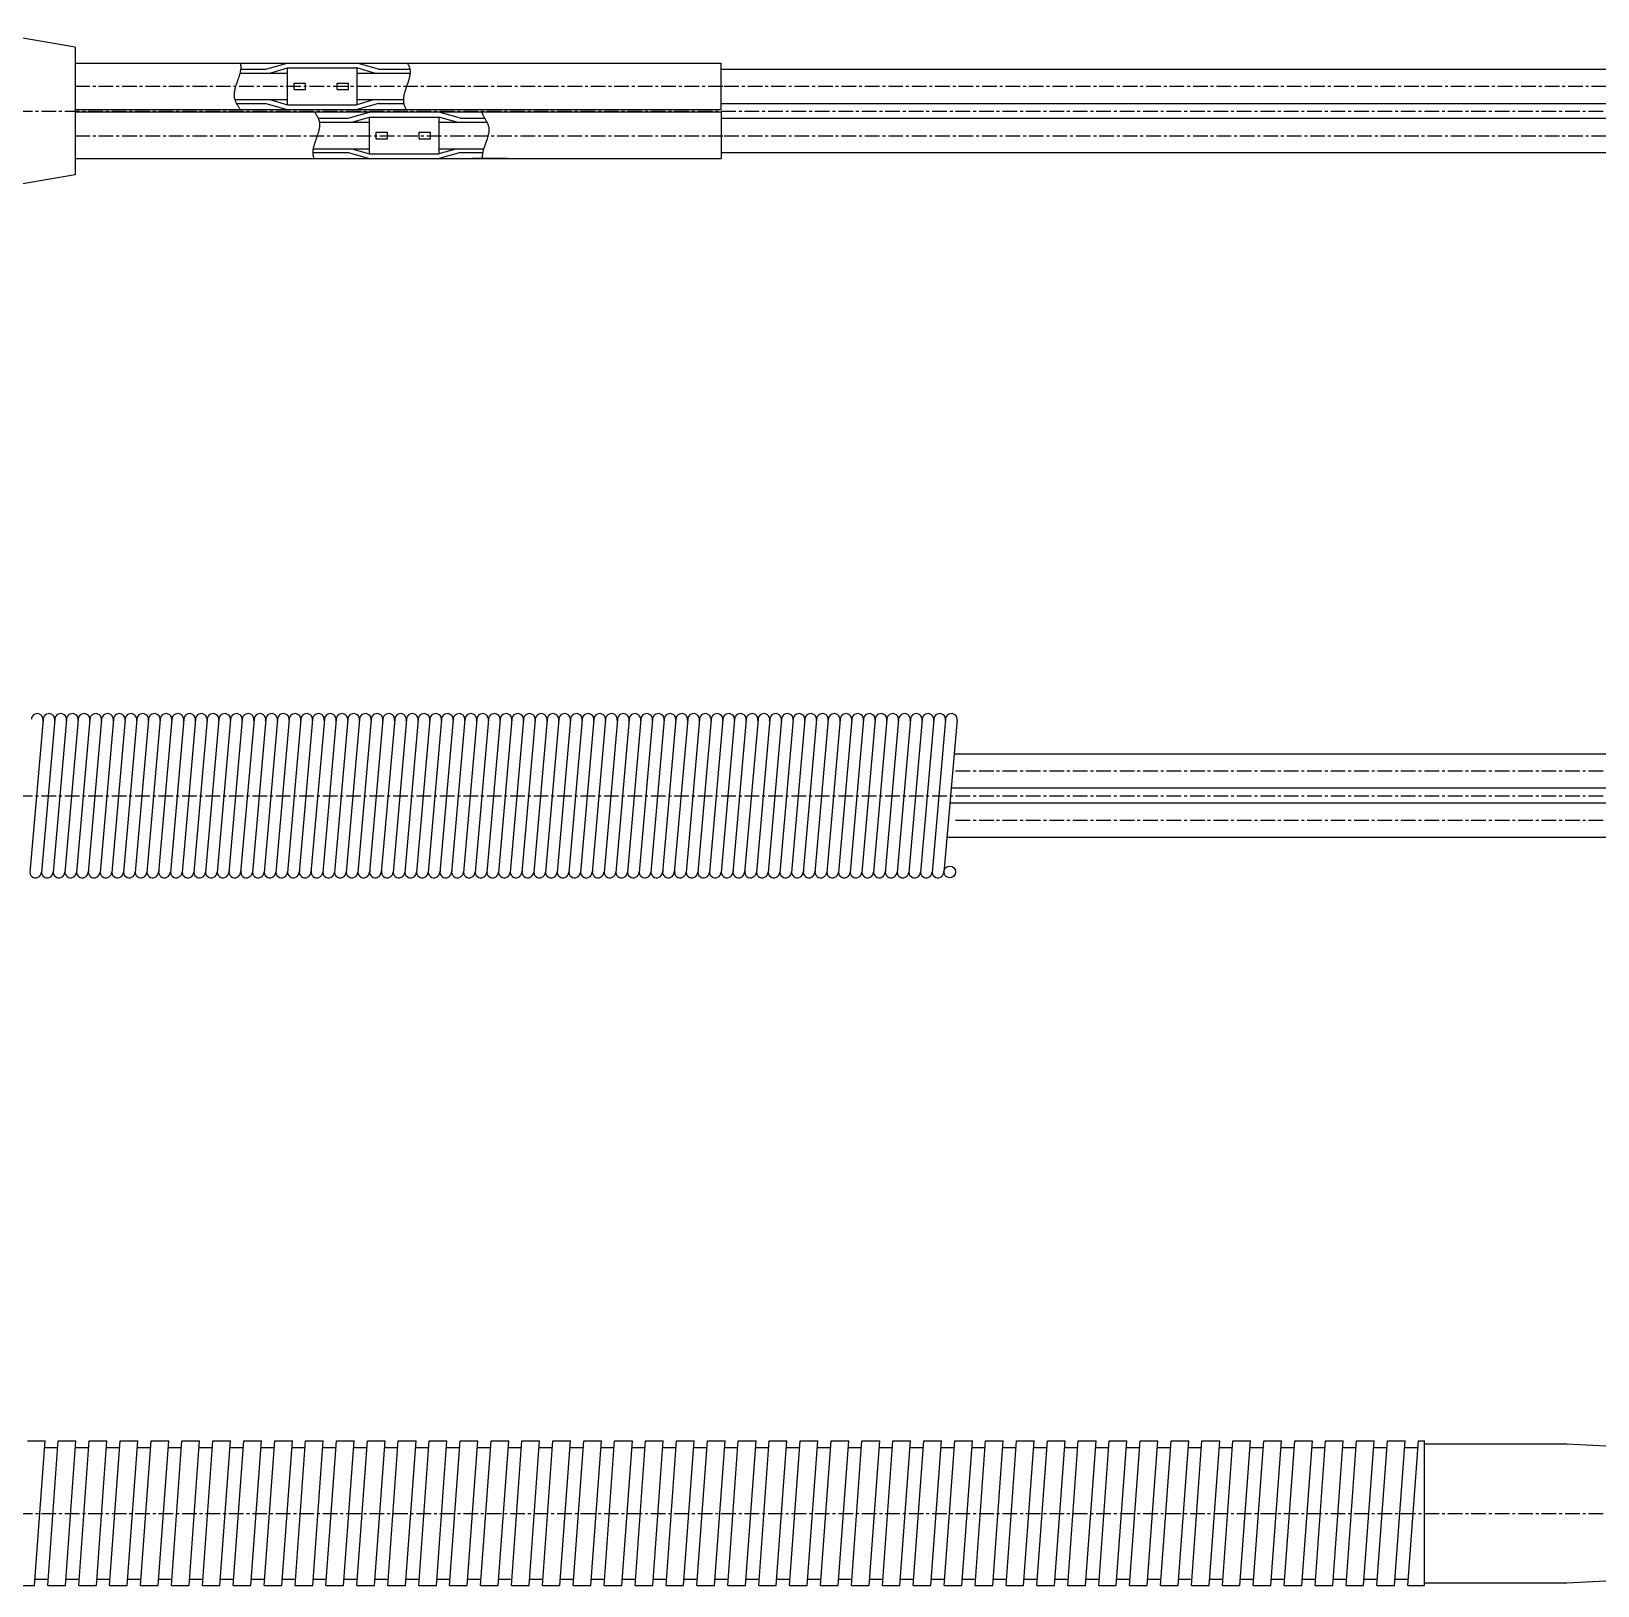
# Model space of a CAD drawing. Extents: x -2 to 407, y 0 to 208.
# Drawn here: x 142.6 to 276.3, y 54.2 to 186.8 of the extents above; entities that cross this region are included whole.
import ezdxf

# ---------------------------------------------------------------- set-up
doc = ezdxf.new("R2010")
doc.units = 0
doc.linetypes.add('CENTER', pattern=[2, 1.25, -0.25, 0.25, -0.25])
doc.layers.get('0').update_dxf_attribs({"linetype": 'CONTINUOUS'})
doc.layers.add('CENTER', color=1, linetype='CENTER')

msp = doc.modelspace()

# ---------------------------------------------------------------- linework, layer by layer
at = {"color": 7, "linetype": 'CONTINUOUS'}
for p, q in [((146.38, 185.45), (138.53, 186.8)), ((146.38, 185.45), (146.38, 174.55)), ((146.38, 184.08), (201.5, 184.08)), ((201.5, 180.14), (201.5, 184.08)), ((201.5, 183.56), (311.5, 183.56)), ((201.5, 180.65), (311.5, 180.65)), ((146.38, 180.14), (201.5, 180.14)), ((201.5, 179.89), (146.38, 179.89)), ((201.5, 179.89), (201.5, 175.95)), ((201.5, 179.38), (311.5, 179.38)), ((201.5, 176.47), (311.5, 176.47)), ((146.38, 175.95), (201.5, 175.95)), ((146.38, 174.55), (138.53, 173.23)), ((143.64, 128.11), (142.5, 115.05)), ((144.64, 128.11), (143.5, 115.05)), ((145.64, 128.11), (144.5, 115.05)), ((146.64, 128.11), (145.5, 115.05)), ((147.64, 128.11), (146.5, 115.05)), ((148.64, 128.11), (147.5, 115.05)), ((149.64, 128.11), (148.5, 115.05)), ((150.64, 128.11), (149.5, 115.05)), ((151.64, 128.11), (150.5, 115.05)), ((152.64, 128.11), (151.5, 115.05)), ((153.64, 128.11), (152.5, 115.05)), ((154.64, 128.11), (153.5, 115.05)), ((155.64, 128.11), (154.5, 115.05)), ((156.64, 128.11), (155.5, 115.05)), ((157.64, 128.11), (156.5, 115.05)), ((158.64, 128.11), (157.5, 115.05)), ((159.64, 128.11), (158.5, 115.05)), ((160.64, 128.11), (159.5, 115.05)), ((161.64, 128.11), (160.5, 115.05)), ((162.64, 128.11), (161.5, 115.05)), ((163.64, 128.11), (162.5, 115.05)), ((164.64, 128.11), (163.5, 115.05)), ((165.64, 128.11), (164.5, 115.05)), ((166.64, 128.11), (165.5, 115.05)), ((167.64, 128.11), (166.5, 115.05)), ((168.64, 128.11), (167.5, 115.05)), ((169.64, 128.11), (168.5, 115.05)), ((170.64, 128.11), (169.5, 115.05)), ((171.64, 128.11), (170.5, 115.05)), ((172.64, 128.11), (171.5, 115.05)), ((173.64, 128.11), (172.5, 115.05)), ((174.64, 128.11), (173.5, 115.05)), ((175.64, 128.11), (174.5, 115.05)), ((176.64, 128.11), (175.5, 115.05)), ((177.64, 128.11), (176.5, 115.05)), ((178.64, 128.11), (177.5, 115.05)), ((179.64, 128.11), (178.5, 115.05)), ((180.64, 128.11), (179.5, 115.05)), ((181.64, 128.11), (180.5, 115.05)), ((182.64, 128.11), (181.5, 115.05)), ((183.64, 128.11), (182.5, 115.05)), ((184.64, 128.11), (183.5, 115.05)), ((185.64, 128.11), (184.5, 115.05)), ((186.64, 128.11), (185.5, 115.05)), ((187.64, 128.11), (186.5, 115.05)), ((188.64, 128.11), (187.5, 115.05)), ((189.64, 128.11), (188.5, 115.05)), ((190.64, 128.11), (189.5, 115.05)), ((191.64, 128.11), (190.5, 115.05)), ((192.64, 128.11), (191.5, 115.05)), ((193.64, 128.11), (192.5, 115.05)), ((194.64, 128.11), (193.5, 115.05)), ((195.64, 128.11), (194.5, 115.05)), ((196.64, 128.11), (195.5, 115.05)), ((197.64, 128.11), (196.5, 115.05)), ((198.64, 128.11), (197.5, 115.05)), ((199.64, 128.11), (198.5, 115.05)), ((200.64, 128.11), (199.5, 115.05)), ((201.64, 128.11), (200.5, 115.05)), ((202.64, 128.11), (201.5, 115.05)), ((203.64, 128.11), (202.5, 115.05)), ((204.64, 128.11), (203.5, 115.05)), ((205.64, 128.11), (204.5, 115.05)), ((206.64, 128.11), (205.5, 115.05)), ((207.64, 128.11), (206.5, 115.05)), ((208.64, 128.11), (207.5, 115.05)), ((209.64, 128.11), (208.5, 115.05)), ((210.64, 128.11), (209.5, 115.05)), ((211.64, 128.11), (210.5, 115.05)), ((212.64, 128.11), (211.5, 115.05)), ((213.64, 128.11), (212.5, 115.05)), ((214.64, 128.11), (213.5, 115.05)), ((215.64, 128.11), (214.5, 115.05)), ((216.64, 128.11), (215.5, 115.05)), ((217.64, 128.11), (216.5, 115.05)), ((218.64, 128.11), (217.5, 115.05)), ((219.64, 128.11), (218.5, 115.05)), ((220.64, 128.11), (219.5, 115.05)), ((221.64, 128.11), (220.5, 115.05)), ((221.38, 125.18), (311.5, 125.18)), ((221.13, 122.27), (311.5, 122.27)), ((221.02, 120.99), (311.5, 120.99)), ((220.76, 118.08), (311.5, 118.08)), ((142.31, 66.58), (143.81, 66.58)), ((142.91, 54.24), (143.81, 66.58)), ((143.77, 66.01), (144.9, 66.01)), ((144.04, 54.24), (144.94, 66.58)), ((144.94, 66.58), (146.45, 66.58)), ((145.55, 54.24), (146.45, 66.58)), ((146.41, 66.01), (147.54, 66.01)), ((146.68, 54.24), (147.58, 66.58)), ((147.58, 66.58), (149.09, 66.58)), ((148.19, 54.24), (149.09, 66.58)), ((149.05, 66.01), (150.18, 66.01)), ((149.32, 54.24), (150.22, 66.58)), ((150.22, 66.58), (151.73, 66.58)), ((150.82, 54.24), (151.73, 66.58)), ((151.68, 66.01), (152.81, 66.01)), ((151.95, 54.24), (152.86, 66.58)), ((152.86, 66.58), (154.36, 66.58)), ((153.46, 54.24), (154.36, 66.58)), ((154.32, 66.01), (155.45, 66.01)), ((154.59, 54.24), (155.49, 66.58)), ((155.49, 66.58), (157, 66.58)), ((156.1, 54.24), (157, 66.58)), ((156.96, 66.01), (158.09, 66.01)), ((157.23, 54.24), (158.13, 66.58)), ((158.13, 66.58), (159.64, 66.58)), ((158.73, 54.24), (159.64, 66.58)), ((159.6, 66.01), (160.73, 66.01)), ((159.86, 54.24), (160.77, 66.58)), ((160.77, 66.58), (162.28, 66.58)), ((161.37, 54.24), (162.28, 66.58)), ((162.23, 66.01), (163.36, 66.01)), ((162.5, 54.24), (163.41, 66.58)), ((163.41, 66.58), (164.91, 66.58)), ((164.01, 54.24), (164.91, 66.58)), ((164.87, 66.01), (166, 66.01)), ((165.14, 54.24), (166.04, 66.58)), ((166.04, 66.58), (167.55, 66.58)), ((166.65, 54.24), (167.55, 66.58)), ((167.51, 66.01), (168.64, 66.01)), ((167.78, 54.24), (168.68, 66.58)), ((168.68, 66.58), (170.19, 66.58)), ((169.28, 54.24), (170.19, 66.58)), ((170.15, 66.01), (171.28, 66.01)), ((170.41, 54.24), (171.32, 66.58)), ((171.32, 66.58), (172.82, 66.58)), ((171.92, 54.24), (172.82, 66.58)), ((172.78, 66.01), (173.91, 66.01)), ((173.05, 54.24), (173.95, 66.58)), ((173.95, 66.58), (175.46, 66.58)), ((174.56, 54.24), (175.46, 66.58)), ((175.42, 66.01), (176.55, 66.01)), ((175.69, 54.24), (176.59, 66.58)), ((176.59, 66.58), (178.1, 66.58)), ((177.2, 54.24), (178.1, 66.58)), ((178.06, 66.01), (179.19, 66.01)), ((178.33, 54.24), (179.23, 66.58)), ((179.23, 66.58), (180.74, 66.58)), ((179.83, 54.24), (180.74, 66.58)), ((180.69, 66.01), (181.82, 66.01)), ((180.96, 54.24), (181.87, 66.58)), ((181.87, 66.58), (183.37, 66.58)), ((182.47, 54.24), (183.37, 66.58)), ((183.33, 66.01), (184.46, 66.01)), ((183.6, 54.24), (184.5, 66.58)), ((184.5, 66.58), (186.01, 66.58)), ((185.11, 54.24), (186.01, 66.58)), ((185.97, 66.01), (187.1, 66.01)), ((186.24, 54.24), (187.14, 66.58)), ((187.14, 66.58), (188.65, 66.58)), ((187.74, 54.24), (188.65, 66.58)), ((188.61, 66.01), (189.74, 66.01)), ((188.87, 54.24), (189.78, 66.58)), ((189.78, 66.58), (191.28, 66.58)), ((190.38, 54.24), (191.28, 66.58)), ((191.24, 66.01), (192.37, 66.01)), ((191.51, 54.24), (192.41, 66.58)), ((192.41, 66.58), (193.92, 66.58)), ((193.02, 54.24), (193.92, 66.58)), ((193.88, 66.01), (195.01, 66.01)), ((194.15, 54.24), (195.05, 66.58)), ((195.05, 66.58), (196.56, 66.58)), ((195.66, 54.24), (196.56, 66.58)), ((196.52, 66.01), (197.65, 66.01)), ((196.79, 54.24), (197.69, 66.58)), ((197.69, 66.58), (199.2, 66.58)), ((198.29, 54.24), (199.2, 66.58)), ((199.15, 66.01), (200.29, 66.01)), ((199.42, 54.24), (200.33, 66.58)), ((200.33, 66.58), (201.83, 66.58)), ((200.93, 54.24), (201.83, 66.58)), ((201.79, 66.01), (202.92, 66.01)), ((202.06, 54.24), (202.96, 66.58)), ((202.96, 66.58), (204.47, 66.58)), ((203.57, 54.24), (204.47, 66.58)), ((204.43, 66.01), (205.56, 66.01)), ((204.7, 54.24), (205.6, 66.58)), ((205.6, 66.58), (207.11, 66.58)), ((206.2, 54.24), (207.11, 66.58)), ((207.07, 66.01), (208.2, 66.01)), ((207.33, 54.24), (208.24, 66.58)), ((208.24, 66.58), (209.75, 66.58)), ((208.84, 54.24), (209.75, 66.58)), ((209.7, 66.01), (210.83, 66.01)), ((209.97, 54.24), (210.88, 66.58)), ((210.88, 66.58), (212.38, 66.58)), ((211.48, 54.24), (212.38, 66.58)), ((212.34, 66.01), (213.47, 66.01)), ((212.61, 54.24), (213.51, 66.58)), ((213.51, 66.58), (215.02, 66.58)), ((214.12, 54.24), (215.02, 66.58)), ((214.98, 66.01), (216.11, 66.01)), ((215.25, 54.24), (216.15, 66.58)), ((216.15, 66.58), (217.66, 66.58)), ((216.75, 54.24), (217.66, 66.58)), ((217.62, 66.01), (218.75, 66.01)), ((217.88, 54.24), (218.79, 66.58)), ((218.79, 66.58), (220.29, 66.58)), ((219.39, 54.24), (220.29, 66.58)), ((220.25, 66.01), (221.38, 66.01)), ((220.52, 54.24), (221.42, 66.58)), ((221.42, 66.58), (222.93, 66.58)), ((222.03, 54.24), (222.93, 66.58)), ((222.89, 66.01), (224.02, 66.01)), ((223.16, 54.24), (224.06, 66.58)), ((224.06, 66.58), (225.57, 66.58)), ((224.67, 54.24), (225.57, 66.58)), ((225.53, 66.01), (226.66, 66.01)), ((225.8, 54.24), (226.7, 66.58)), ((226.7, 66.58), (228.21, 66.58)), ((227.3, 54.24), (228.21, 66.58)), ((228.16, 66.01), (229.29, 66.01)), ((228.43, 54.24), (229.34, 66.58)), ((229.34, 66.58), (230.84, 66.58)), ((229.94, 54.24), (230.84, 66.58)), ((230.8, 66.01), (231.93, 66.01)), ((231.07, 54.24), (231.97, 66.58)), ((231.97, 66.58), (233.48, 66.58)), ((232.58, 54.24), (233.48, 66.58)), ((233.44, 66.01), (234.57, 66.01)), ((233.71, 54.24), (234.61, 66.58)), ((234.61, 66.58), (236.12, 66.58)), ((235.21, 54.24), (236.12, 66.58)), ((236.08, 66.01), (237.21, 66.01)), ((236.34, 54.24), (237.25, 66.58)), ((237.25, 66.58), (238.75, 66.58)), ((237.85, 54.24), (238.75, 66.58)), ((238.71, 66.01), (239.84, 66.01)), ((238.98, 54.24), (239.89, 66.58)), ((239.89, 66.58), (241.39, 66.58)), ((240.49, 54.24), (241.39, 66.58)), ((241.35, 66.01), (242.48, 66.01)), ((241.62, 54.24), (242.52, 66.58)), ((242.52, 66.58), (244.03, 66.58)), ((243.13, 54.24), (244.03, 66.58)), ((243.99, 66.01), (245.12, 66.01)), ((244.26, 54.24), (245.16, 66.58)), ((245.16, 66.58), (246.67, 66.58)), ((245.76, 54.24), (246.67, 66.58)), ((246.62, 66.01), (247.76, 66.01)), ((246.89, 54.24), (247.8, 66.58)), ((247.8, 66.58), (249.3, 66.58)), ((248.4, 54.24), (249.3, 66.58)), ((249.26, 66.01), (250.39, 66.01)), ((249.53, 54.24), (250.43, 66.58)), ((250.43, 66.58), (251.94, 66.58)), ((251.04, 54.24), (251.94, 66.58)), ((251.9, 66.01), (253.03, 66.01)), ((252.17, 54.24), (253.07, 66.58)), ((253.07, 66.58), (254.58, 66.58)), ((253.67, 54.24), (254.58, 66.58)), ((254.54, 66.01), (255.67, 66.01)), ((254.81, 54.24), (255.71, 66.58)), ((255.71, 66.58), (257.22, 66.58)), ((256.31, 54.24), (257.22, 66.58)), ((257.17, 66.01), (258.3, 66.01)), ((257.44, 54.24), (258.35, 66.58)), ((258.35, 66.58), (259.85, 66.58)), ((258.95, 54.24), (259.85, 66.58)), ((259.81, 66.01), (260.94, 66.01)), ((260.08, 54.24), (260.98, 66.58)), ((260.98, 66.58), (261.5, 66.58)), ((261.5, 54.24), (261.5, 66.58)), ((261.5, 66.33), (273.64, 66.33)), ((261.5, 65.87), (261.5, 66.33)), ((261.5, 54.95), (261.5, 65.87)), ((273.64, 66.33), (291.5, 65.39)), ((142.95, 54.8), (144.08, 54.8)), ((145.59, 54.8), (146.72, 54.8)), ((148.23, 54.8), (149.36, 54.8)), ((150.86, 54.8), (151.99, 54.8)), ((153.5, 54.8), (154.63, 54.8)), ((156.14, 54.8), (157.27, 54.8)), ((158.78, 54.8), (159.91, 54.8)), ((161.41, 54.8), (162.54, 54.8)), ((164.05, 54.8), (165.18, 54.8)), ((166.69, 54.8), (167.82, 54.8)), ((169.32, 54.8), (170.46, 54.8)), ((171.96, 54.8), (173.09, 54.8)), ((174.6, 54.8), (175.73, 54.8)), ((177.24, 54.8), (178.37, 54.8)), ((179.87, 54.8), (181, 54.8)), ((182.51, 54.8), (183.64, 54.8)), ((185.15, 54.8), (186.28, 54.8)), ((187.79, 54.8), (188.92, 54.8)), ((190.42, 54.8), (191.55, 54.8)), ((193.06, 54.8), (194.19, 54.8)), ((195.7, 54.8), (196.83, 54.8)), ((198.33, 54.8), (199.46, 54.8)), ((200.97, 54.8), (202.1, 54.8)), ((203.61, 54.8), (204.74, 54.8)), ((206.25, 54.8), (207.38, 54.8)), ((208.88, 54.8), (210.01, 54.8)), ((211.52, 54.8), (212.65, 54.8)), ((214.16, 54.8), (215.29, 54.8)), ((216.8, 54.8), (217.93, 54.8)), ((219.43, 54.8), (220.56, 54.8)), ((222.07, 54.8), (223.2, 54.8)), ((224.71, 54.8), (225.84, 54.8)), ((227.34, 54.8), (228.47, 54.8)), ((229.98, 54.8), (231.11, 54.8)), ((232.62, 54.8), (233.75, 54.8)), ((235.26, 54.8), (236.39, 54.8)), ((237.89, 54.8), (239.02, 54.8)), ((240.53, 54.8), (241.66, 54.8)), ((243.17, 54.8), (244.3, 54.8)), ((245.8, 54.8), (246.93, 54.8)), ((248.44, 54.8), (249.57, 54.8)), ((251.08, 54.8), (252.21, 54.8)), ((253.72, 54.8), (254.85, 54.8)), ((256.35, 54.8), (257.48, 54.8)), ((258.99, 54.8), (260.12, 54.8)), ((261.5, 54.49), (261.5, 54.95)), ((273.64, 54.49), (291.5, 55.4)), ((141.4, 54.24), (142.91, 54.24)), ((144.04, 54.24), (145.55, 54.24)), ((146.68, 54.24), (148.19, 54.24)), ((149.32, 54.24), (150.82, 54.24)), ((151.95, 54.24), (153.46, 54.24)), ((154.59, 54.24), (156.1, 54.24)), ((157.23, 54.24), (158.73, 54.24)), ((159.86, 54.24), (161.37, 54.24)), ((162.5, 54.24), (164.01, 54.24)), ((165.14, 54.24), (166.65, 54.24)), ((167.78, 54.24), (169.28, 54.24)), ((170.41, 54.24), (171.92, 54.24)), ((173.05, 54.24), (174.56, 54.24)), ((175.69, 54.24), (177.2, 54.24)), ((178.33, 54.24), (179.83, 54.24)), ((180.96, 54.24), (182.47, 54.24)), ((183.6, 54.24), (185.11, 54.24)), ((186.24, 54.24), (187.74, 54.24)), ((188.87, 54.24), (190.38, 54.24)), ((191.51, 54.24), (193.02, 54.24)), ((194.15, 54.24), (195.66, 54.24)), ((196.79, 54.24), (198.29, 54.24)), ((199.42, 54.24), (200.93, 54.24)), ((202.06, 54.24), (203.57, 54.24)), ((204.7, 54.24), (206.2, 54.24)), ((207.33, 54.24), (208.84, 54.24)), ((209.97, 54.24), (211.48, 54.24)), ((212.61, 54.24), (214.12, 54.24)), ((215.25, 54.24), (216.75, 54.24)), ((217.88, 54.24), (219.39, 54.24)), ((220.52, 54.24), (222.03, 54.24)), ((223.16, 54.24), (224.67, 54.24)), ((225.8, 54.24), (227.3, 54.24)), ((228.43, 54.24), (229.94, 54.24)), ((231.07, 54.24), (232.58, 54.24)), ((233.71, 54.24), (235.21, 54.24)), ((236.34, 54.24), (237.85, 54.24)), ((238.98, 54.24), (240.49, 54.24)), ((241.62, 54.24), (243.13, 54.24)), ((244.26, 54.24), (245.76, 54.24)), ((246.89, 54.24), (248.4, 54.24)), ((249.53, 54.24), (251.04, 54.24)), ((252.17, 54.24), (253.67, 54.24)), ((254.81, 54.24), (256.31, 54.24)), ((257.44, 54.24), (258.95, 54.24)), ((260.08, 54.24), (261.5, 54.24)), ((261.5, 54.49), (273.64, 54.49))]:
    msp.add_line(p, q, dxfattribs=at)
at = {"color": 3, "linetype": 'CONTINUOUS'}
for p, q in [((160.44, 183.24), (164.49, 183.24)), ((160.5, 183.56), (162.65, 183.56)), ((162.65, 183.56), (164.47, 184.08)), ((162.98, 183.24), (164.49, 183.67)), ((164.49, 183.67), (170.41, 183.67)), ((164.49, 182.11), (164.49, 183.67)), ((171.92, 183.24), (170.41, 183.67)), ((170.41, 183.67), (170.41, 180.54)), ((170.41, 183.24), (174.95, 183.24)), ((172.25, 183.56), (170.44, 184.08)), ((172.25, 183.56), (174.94, 183.56)), ((164.49, 180.54), (164.49, 182.11)), ((165.06, 182.11), (165.06, 182.39)), ((165.06, 182.39), (166.03, 182.39)), ((165.06, 181.83), (165.06, 182.11)), ((165.06, 181.83), (166.03, 181.83)), ((166.03, 182.11), (166.03, 182.39)), ((166.03, 181.83), (166.03, 182.11)), ((168.72, 182.11), (168.72, 182.39)), ((168.72, 182.39), (169.69, 182.39)), ((168.72, 181.83), (168.72, 182.11)), ((168.72, 181.83), (169.69, 181.83)), ((169.69, 182.11), (169.69, 182.39)), ((169.69, 181.83), (169.69, 182.11)), ((160, 180.97), (164.49, 180.97)), ((160.13, 180.65), (162.65, 180.65)), ((162.65, 180.65), (164.47, 180.14)), ((162.98, 180.97), (164.49, 180.54)), ((164.49, 180.54), (170.41, 180.54)), ((170.41, 180.97), (174.38, 180.97)), ((171.92, 180.97), (170.41, 180.54)), ((172.25, 180.65), (170.44, 180.14)), ((172.25, 180.65), (174.41, 180.65)), ((167.12, 179.38), (169.66, 179.38)), ((169.66, 179.38), (171.48, 179.89)), ((169.99, 179.06), (171.5, 179.49)), ((171.5, 179.49), (177.42, 179.49)), ((171.5, 177.92), (171.5, 179.49)), ((177.42, 179.49), (177.42, 176.36)), ((178.93, 179.06), (177.42, 179.49)), ((179.26, 179.38), (177.44, 179.89)), ((179.26, 179.38), (181.32, 179.38)), ((167.22, 179.06), (171.5, 179.06)), ((171.5, 176.36), (171.5, 177.92)), ((172.07, 177.92), (172.07, 178.2)), ((172.07, 178.2), (173.04, 178.2)), ((172.07, 177.64), (172.07, 177.92)), ((173.04, 177.92), (173.04, 178.2)), ((173.04, 177.64), (173.04, 177.92)), ((175.72, 177.92), (175.72, 178.2)), ((175.72, 178.2), (176.7, 178.2)), ((175.72, 177.64), (175.72, 177.92)), ((176.7, 177.92), (176.7, 178.2)), ((176.7, 177.64), (176.7, 177.92)), ((177.42, 179.06), (181.5, 179.06)), ((166.66, 176.47), (169.66, 176.47)), ((166.69, 176.79), (171.5, 176.79)), ((169.66, 176.47), (171.48, 175.95)), ((169.99, 176.79), (171.5, 176.36)), ((172.07, 177.64), (173.04, 177.64)), ((175.72, 177.64), (176.7, 177.64)), ((177.42, 176.79), (181.24, 176.79)), ((178.93, 176.79), (177.42, 176.36)), ((179.26, 176.47), (177.44, 175.95)), ((179.26, 176.47), (181.15, 176.47)), ((171.5, 176.36), (177.42, 176.36)), ((183.25, 175.95), (180.26, 175.95)), ((183.25, 175.95), (181.03, 175.95))]:
    msp.add_line(p, q, dxfattribs=at)
for points in [[(160.47, 184.08, 0), (160.48, 184.06, 0), (160.49, 184.02, 0), (160.5, 183.97, 0), (160.5, 183.92, 0), (160.51, 183.87, 0), (160.51, 183.82, 0), (160.51, 183.77, 0), (160.51, 183.72, 0), (160.51, 183.67, 0), (160.51, 183.62, 0), (160.5, 183.57, 0), (160.5, 183.52, 0), (160.49, 183.47, 0), (160.48, 183.42, 0), (160.47, 183.37, 0), (160.46, 183.32, 0), (160.45, 183.26, 0), (160.43, 183.21, 0), (160.42, 183.16, 0), (160.41, 183.11, 0), (160.39, 183.06, 0), (160.37, 183, 0), (160.36, 182.95, 0), (160.34, 182.9, 0), (160.32, 182.85, 0), (160.31, 182.8, 0), (160.29, 182.74, 0), (160.27, 182.69, 0), (160.25, 182.64, 0), (160.23, 182.59, 0), (160.21, 182.53, 0), (160.19, 182.48, 0), (160.18, 182.43, 0), (160.16, 182.38, 0), (160.14, 182.32, 0), (160.12, 182.27, 0), (160.1, 182.22, 0), (160.09, 182.17, 0), (160.07, 182.11, 0), (160.05, 182.06, 0), (160.04, 182.01, 0), (160.02, 181.96, 0), (160.01, 181.91, 0), (160, 181.86, 0), (159.99, 181.8, 0), (159.98, 181.75, 0), (159.97, 181.7, 0), (159.96, 181.65, 0), (159.95, 181.6, 0), (159.95, 181.55, 0), (159.94, 181.5, 0), (159.94, 181.45, 0), (159.94, 181.4, 0), (159.94, 181.35, 0), (159.94, 181.3, 0), (159.94, 181.25, 0), (159.95, 181.2, 0), (159.95, 181.15, 0), (159.96, 181.11, 0), (159.97, 181.06, 0), (159.99, 181.01, 0), (160, 180.96, 0), (160.02, 180.91, 0), (160.04, 180.87, 0), (160.05, 180.82, 0), (160.08, 180.77, 0), (160.1, 180.73, 0), (160.12, 180.68, 0), (160.14, 180.64, 0), (160.17, 180.59, 0), (160.2, 180.54, 0), (160.22, 180.5, 0), (160.25, 180.45, 0), (160.28, 180.41, 0), (160.31, 180.36, 0), (160.34, 180.32, 0), (160.37, 180.27, 0), (160.4, 180.23, 0), (160.43, 180.18, 0), (160.46, 180.14, 0)], [(174.73, 184.08, 0), (174.74, 184.06, 0), (174.77, 184.01, 0), (174.79, 183.96, 0), (174.81, 183.92, 0), (174.84, 183.87, 0), (174.86, 183.82, 0), (174.88, 183.78, 0), (174.89, 183.73, 0), (174.91, 183.68, 0), (174.92, 183.63, 0), (174.93, 183.59, 0), (174.94, 183.54, 0), (174.95, 183.49, 0), (174.95, 183.44, 0), (174.95, 183.39, 0), (174.96, 183.34, 0), (174.95, 183.29, 0), (174.95, 183.24, 0), (174.95, 183.19, 0), (174.94, 183.14, 0), (174.94, 183.09, 0), (174.93, 183.04, 0), (174.92, 182.99, 0), (174.91, 182.94, 0), (174.9, 182.89, 0), (174.89, 182.83, 0), (174.88, 182.78, 0), (174.86, 182.73, 0), (174.85, 182.68, 0), (174.83, 182.63, 0), (174.82, 182.57, 0), (174.8, 182.52, 0), (174.78, 182.47, 0), (174.77, 182.42, 0), (174.75, 182.37, 0), (174.73, 182.31, 0), (174.71, 182.26, 0), (174.69, 182.21, 0), (174.67, 182.16, 0), (174.66, 182.1, 0), (174.64, 182.05, 0), (174.62, 182, 0), (174.6, 181.95, 0), (174.58, 181.89, 0), (174.56, 181.84, 0), (174.55, 181.79, 0), (174.53, 181.74, 0), (174.51, 181.68, 0), (174.5, 181.63, 0), (174.48, 181.58, 0), (174.47, 181.53, 0), (174.45, 181.48, 0), (174.44, 181.43, 0), (174.43, 181.37, 0), (174.42, 181.32, 0), (174.41, 181.27, 0), (174.4, 181.22, 0), (174.39, 181.17, 0), (174.39, 181.12, 0), (174.38, 181.07, 0), (174.38, 181.02, 0), (174.38, 180.97, 0), (174.38, 180.92, 0), (174.38, 180.87, 0), (174.38, 180.82, 0), (174.39, 180.77, 0), (174.4, 180.72, 0), (174.41, 180.68, 0), (174.42, 180.63, 0), (174.43, 180.58, 0), (174.44, 180.53, 0), (174.46, 180.48, 0), (174.48, 180.44, 0), (174.5, 180.39, 0), (174.52, 180.34, 0), (174.54, 180.3, 0), (174.56, 180.25, 0), (174.59, 180.21, 0), (174.61, 180.16, 0), (174.63, 180.14, 0)], [(166.83, 179.89, 0), (166.83, 179.89, 0), (166.86, 179.84, 0), (166.88, 179.8, 0), (166.91, 179.75, 0), (166.94, 179.71, 0), (166.97, 179.66, 0), (166.99, 179.62, 0), (167.02, 179.57, 0), (167.04, 179.52, 0), (167.07, 179.48, 0), (167.09, 179.43, 0), (167.11, 179.38, 0), (167.13, 179.34, 0), (167.15, 179.29, 0), (167.17, 179.24, 0), (167.18, 179.2, 0), (167.2, 179.15, 0), (167.21, 179.1, 0), (167.22, 179.05, 0), (167.22, 179, 0), (167.23, 178.95, 0), (167.23, 178.9, 0), (167.23, 178.85, 0), (167.23, 178.8, 0), (167.23, 178.75, 0), (167.23, 178.7, 0), (167.22, 178.65, 0), (167.22, 178.6, 0), (167.21, 178.55, 0), (167.2, 178.5, 0), (167.19, 178.45, 0), (167.18, 178.4, 0), (167.17, 178.35, 0), (167.15, 178.3, 0), (167.14, 178.24, 0), (167.13, 178.19, 0), (167.11, 178.14, 0), (167.09, 178.09, 0), (167.08, 178.04, 0), (167.06, 177.98, 0), (167.04, 177.93, 0), (167.03, 177.88, 0), (167.01, 177.83, 0), (166.99, 177.77, 0), (166.97, 177.72, 0), (166.95, 177.67, 0), (166.93, 177.62, 0), (166.91, 177.56, 0), (166.9, 177.51, 0), (166.88, 177.46, 0), (166.86, 177.41, 0), (166.84, 177.35, 0), (166.82, 177.3, 0), (166.81, 177.25, 0), (166.79, 177.2, 0), (166.77, 177.15, 0), (166.76, 177.09, 0), (166.74, 177.04, 0), (166.73, 176.99, 0), (166.72, 176.94, 0), (166.71, 176.89, 0), (166.7, 176.84, 0), (166.69, 176.78, 0), (166.68, 176.73, 0), (166.67, 176.68, 0), (166.67, 176.63, 0), (166.66, 176.58, 0), (166.66, 176.53, 0), (166.66, 176.48, 0), (166.66, 176.43, 0), (166.66, 176.38, 0), (166.66, 176.33, 0), (166.67, 176.28, 0), (166.67, 176.24, 0), (166.68, 176.19, 0), (166.69, 176.14, 0), (166.71, 176.09, 0), (166.72, 176.04, 0), (166.74, 176, 0), (166.76, 175.95, 0), (166.76, 175.95, 0)], [(181.09, 179.89, 0), (181.09, 179.88, 0), (181.11, 179.83, 0), (181.12, 179.78, 0), (181.14, 179.74, 0), (181.16, 179.69, 0), (181.18, 179.64, 0), (181.2, 179.6, 0), (181.22, 179.55, 0), (181.25, 179.51, 0), (181.27, 179.46, 0), (181.3, 179.41, 0), (181.33, 179.37, 0), (181.35, 179.32, 0), (181.38, 179.28, 0), (181.41, 179.23, 0), (181.43, 179.19, 0), (181.46, 179.14, 0), (181.49, 179.09, 0), (181.51, 179.05, 0), (181.53, 179, 0), (181.56, 178.95, 0), (181.58, 178.91, 0), (181.6, 178.86, 0), (181.61, 178.81, 0), (181.63, 178.77, 0), (181.64, 178.72, 0), (181.65, 178.67, 0), (181.66, 178.62, 0), (181.67, 178.57, 0), (181.67, 178.52, 0), (181.67, 178.47, 0), (181.68, 178.42, 0), (181.67, 178.37, 0), (181.67, 178.32, 0), (181.67, 178.27, 0), (181.66, 178.22, 0), (181.66, 178.17, 0), (181.65, 178.12, 0), (181.64, 178.07, 0), (181.63, 178.02, 0), (181.62, 177.97, 0), (181.61, 177.92, 0), (181.6, 177.87, 0), (181.58, 177.81, 0), (181.57, 177.76, 0), (181.55, 177.71, 0), (181.54, 177.66, 0), (181.52, 177.61, 0), (181.5, 177.55, 0), (181.49, 177.5, 0), (181.47, 177.45, 0), (181.45, 177.4, 0), (181.43, 177.34, 0), (181.41, 177.29, 0), (181.39, 177.24, 0), (181.38, 177.19, 0), (181.36, 177.13, 0), (181.34, 177.08, 0), (181.32, 177.03, 0), (181.3, 176.98, 0), (181.28, 176.92, 0), (181.27, 176.87, 0), (181.25, 176.82, 0), (181.23, 176.77, 0), (181.22, 176.72, 0), (181.2, 176.66, 0), (181.19, 176.61, 0), (181.17, 176.56, 0), (181.16, 176.51, 0), (181.15, 176.46, 0), (181.14, 176.41, 0), (181.13, 176.35, 0), (181.12, 176.3, 0), (181.11, 176.25, 0), (181.11, 176.2, 0), (181.1, 176.15, 0), (181.1, 176.1, 0), (181.1, 176.05, 0), (181.1, 176, 0), (181.1, 175.95, 0), (181.1, 175.95, 0)]]:
    msp.add_polyline3d(points, dxfattribs=at)
at = {"color": 7, "linetype": 'CONTINUOUS'}
msp.add_circle((221, 115.11), 0.5, dxfattribs=at)
for centre, start, end in [((143.14, 128.11), 350, 176.8566), ((144.14, 128.11), 350, 176.8566), ((145.14, 128.11), 350, 176.8566), ((146.14, 128.11), 350, 176.8566), ((147.14, 128.11), 350, 176.8566), ((148.14, 128.11), 350, 176.8566), ((149.14, 128.11), 350, 176.8566), ((150.14, 128.11), 350, 176.8566), ((151.14, 128.11), 350, 176.8566), ((152.14, 128.11), 350, 176.8566), ((153.14, 128.11), 350, 176.8566), ((154.14, 128.11), 350, 176.8566), ((155.14, 128.11), 350, 176.8566), ((156.14, 128.11), 350, 176.8566), ((157.14, 128.11), 350, 176.8566), ((158.14, 128.11), 350, 176.8566), ((159.14, 128.11), 350, 176.8566), ((160.14, 128.11), 350, 176.8566), ((161.14, 128.11), 350, 176.8566), ((162.14, 128.11), 350, 176.8566), ((163.14, 128.11), 350, 176.8566), ((164.14, 128.11), 350, 176.8566), ((165.14, 128.11), 350, 176.8566), ((166.14, 128.11), 350, 176.8566), ((167.14, 128.11), 350, 176.8566), ((168.14, 128.11), 350, 176.8566), ((169.14, 128.11), 350, 176.8566), ((170.14, 128.11), 350, 176.8566), ((171.14, 128.11), 350, 176.8566), ((172.14, 128.11), 350, 176.8566), ((173.14, 128.11), 350, 176.8566), ((174.14, 128.11), 350, 176.8566), ((175.14, 128.11), 350, 176.8566), ((176.14, 128.11), 350, 176.8566), ((177.14, 128.11), 350, 176.8566), ((178.14, 128.11), 350, 176.8566), ((179.14, 128.11), 350, 176.8566), ((180.14, 128.11), 350, 176.8566), ((181.14, 128.11), 350, 176.8566), ((182.14, 128.11), 350, 176.8566), ((183.14, 128.11), 350, 176.8566), ((184.14, 128.11), 350, 176.8566), ((185.14, 128.11), 350, 176.8566), ((186.14, 128.11), 350, 176.8566), ((187.14, 128.11), 350, 176.8566), ((188.14, 128.11), 350, 176.8566), ((189.14, 128.11), 350, 176.8566), ((190.14, 128.11), 350, 176.8566), ((191.14, 128.11), 350, 176.8566), ((192.14, 128.11), 350, 176.8566), ((193.14, 128.11), 350, 176.8566), ((194.14, 128.11), 350, 176.8566), ((195.14, 128.11), 350, 176.8566), ((196.14, 128.11), 350, 176.8566), ((197.14, 128.11), 350, 176.8566), ((198.14, 128.11), 350, 176.8566), ((199.14, 128.11), 350, 176.8566), ((200.14, 128.11), 350, 176.8566), ((201.14, 128.11), 350, 176.8566), ((202.14, 128.11), 350, 176.8566), ((203.14, 128.11), 350, 176.8566), ((204.14, 128.11), 350, 176.8566), ((205.14, 128.11), 350, 176.8566), ((206.14, 128.11), 350, 176.8566), ((207.14, 128.11), 350, 176.8566), ((208.14, 128.11), 350, 176.8566), ((209.14, 128.11), 350, 176.8566), ((210.14, 128.11), 350, 176.8566), ((211.14, 128.11), 350, 176.8566), ((212.14, 128.11), 350, 176.8566), ((213.14, 128.11), 350, 176.8566), ((214.14, 128.11), 350, 176.8566), ((215.14, 128.11), 350, 176.8566), ((216.14, 128.11), 350, 176.8566), ((217.14, 128.11), 350, 176.8566), ((218.14, 128.11), 350, 176.8566), ((219.14, 128.11), 350, 176.8566), ((220.14, 128.11), 350, 176.8566), ((221.14, 128.11), 350, 176.8566), ((143, 115.11), 170, 356.8566), ((144, 115.11), 170, 356.8566), ((145, 115.11), 170, 356.8566), ((146, 115.11), 170, 356.8566), ((147, 115.11), 170, 356.8566), ((148, 115.11), 170, 356.8566), ((149, 115.11), 170, 356.8566), ((150, 115.11), 170, 356.8566), ((151, 115.11), 170, 356.8566), ((152, 115.11), 170, 356.8566), ((153, 115.11), 170, 356.8566), ((154, 115.11), 170, 356.8566), ((155, 115.11), 170, 356.8566), ((156, 115.11), 170, 356.8566), ((157, 115.11), 170, 356.8566), ((158, 115.11), 170, 356.8566), ((159, 115.11), 170, 356.8566), ((160, 115.11), 170, 356.8566), ((161, 115.11), 170, 356.8566), ((162, 115.11), 170, 356.8566), ((163, 115.11), 170, 356.8566), ((164, 115.11), 170, 356.8566), ((165, 115.11), 170, 356.8566), ((166, 115.11), 170, 356.8566), ((167, 115.11), 170, 356.8566), ((168, 115.11), 170, 356.8566), ((169, 115.11), 170, 356.8566), ((170, 115.11), 170, 356.8566), ((171, 115.11), 170, 356.8566), ((172, 115.11), 170, 356.8566), ((173, 115.11), 170, 356.8566), ((174, 115.11), 170, 356.8566), ((175, 115.11), 170, 356.8566), ((176, 115.11), 170, 356.8566), ((177, 115.11), 170, 356.8566), ((178, 115.11), 170, 356.8566), ((179, 115.11), 170, 356.8566), ((180, 115.11), 170, 356.8566), ((181, 115.11), 170, 356.8566), ((182, 115.11), 170, 356.8566), ((183, 115.11), 170, 356.8566), ((184, 115.11), 170, 356.8566), ((185, 115.11), 170, 356.8566), ((186, 115.11), 170, 356.8566), ((187, 115.11), 170, 356.8566), ((188, 115.11), 170, 356.8566), ((189, 115.11), 170, 356.8566), ((190, 115.11), 170, 356.8566), ((191, 115.11), 170, 356.8566), ((192, 115.11), 170, 356.8566), ((193, 115.11), 170, 356.8566), ((194, 115.11), 170, 356.8566), ((195, 115.11), 170, 356.8566), ((196, 115.11), 170, 356.8566), ((197, 115.11), 170, 356.8566), ((198, 115.11), 170, 356.8566), ((199, 115.11), 170, 356.8566), ((200, 115.11), 170, 356.8566), ((201, 115.11), 170, 356.8566), ((202, 115.11), 170, 356.8566), ((203, 115.11), 170, 356.8566), ((204, 115.11), 170, 356.8566), ((205, 115.11), 170, 356.8566), ((206, 115.11), 170, 356.8566), ((207, 115.11), 170, 356.8566), ((208, 115.11), 170, 356.8566), ((209, 115.11), 170, 356.8566), ((210, 115.11), 170, 356.8566), ((211, 115.11), 170, 356.8566), ((212, 115.11), 170, 356.8566), ((213, 115.11), 170, 356.8566), ((214, 115.11), 170, 356.8566), ((215, 115.11), 170, 356.8566), ((216, 115.11), 170, 356.8566), ((217, 115.11), 170, 356.8566), ((218, 115.11), 170, 356.8566), ((219, 115.11), 170, 356.8566), ((220, 115.11), 170, 356.8566)]:
    msp.add_arc(centre, 0.5, start, end, dxfattribs=at)
at = {"layer": 'CENTER', "color": 1, "linetype": 'CENTER'}
for p, q in [((146.38, 182.11), (201.76, 182.11)), ((201.76, 182.11), (311.5, 182.11)), ((121.5, 180), (309.92, 180)), ((146.38, 177.89), (201.76, 177.89)), ((201.76, 177.89), (311.5, 177.89)), ((221.5, 123.72), (311.5, 123.72)), ((121.5, 121.61), (309.92, 121.61)), ((221.5, 119.51), (311.5, 119.51)), ((121.5, 60.39), (309.92, 60.39))]:
    msp.add_line(p, q, dxfattribs=at)

doc.saveas('drawing.dxf')
